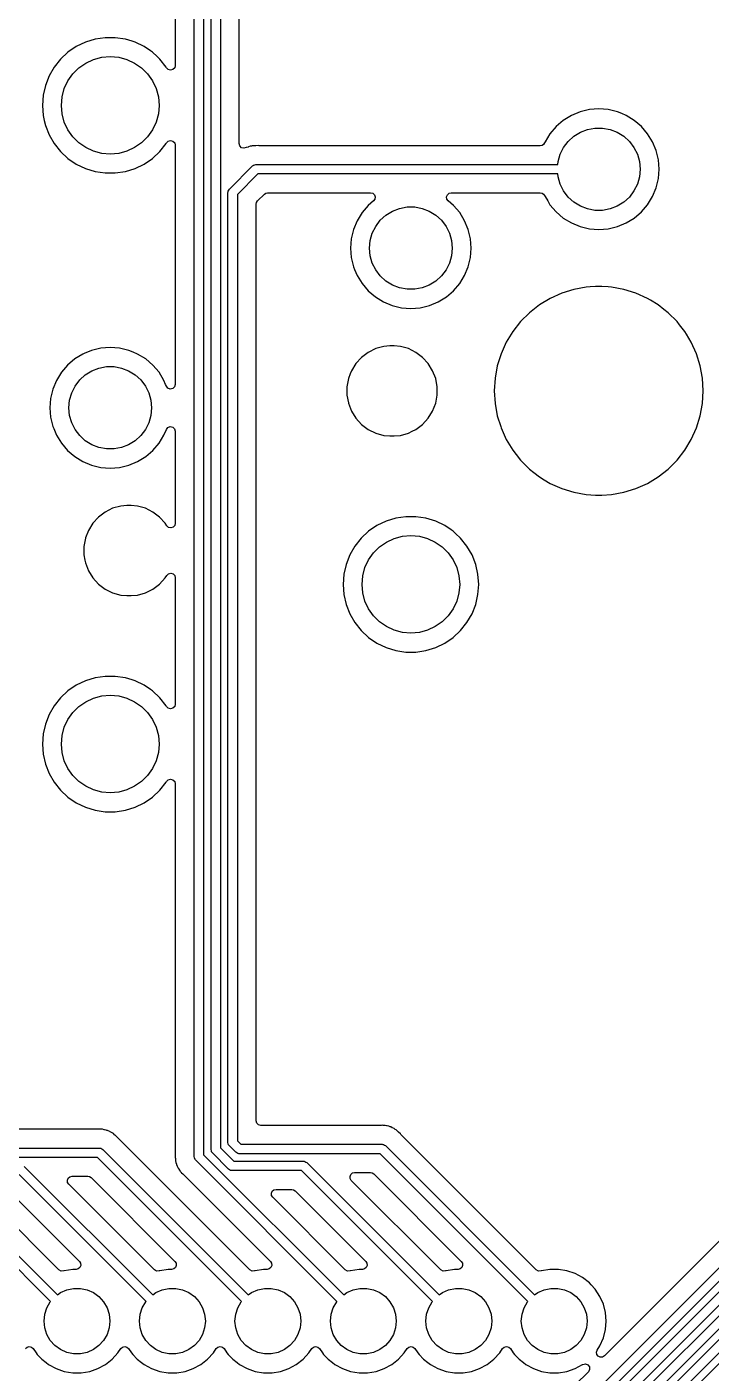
# Model space of a CAD drawing. Extents: x 79.4 to 173.9, y -124.3 to -35.
# Drawn here: x 109.18 to 127.38, y -103.65 to -67.82 of the extents above; entities that cross this region are included whole.
import ezdxf

# ---------------------------------------------------------------- set-up
doc = ezdxf.new("R2010")
doc.units = 0
doc.layers.add('BLACK', color=7, linetype='CONTINUOUS')

msp = doc.modelspace()

# ---------------------------------------------------------------- linework, layer by layer
at = {"layer": 'BLACK', "linetype": 'CONTINUOUS'}
for p, q in [((113.625, -97.8932), (113.625, -41.0668)), ((113.875, -41.1186), (113.875, -97.8415)), ((114.075, -97.7069), (114.075, -58.64)), ((114.325, -58.6918), (114.325, -97.6551)), ((113.124, -65.4857), (113.124, -68.847)), ((114.825, -70.9288), (114.825, -65.66)), ((110.489, -68.3463), (110.266, -68.4984)), ((110.732, -68.2293), (110.489, -68.3463)), ((110.99, -68.1497), (110.732, -68.2293)), ((111.257, -68.1095), (110.99, -68.1497)), ((111.527, -68.1095), (111.257, -68.1095)), ((111.794, -68.1497), (111.527, -68.1095)), ((111.972, -68.2047), (111.794, -68.1497)), ((112.052, -68.2293), (111.972, -68.2047)), ((112.295, -68.3463), (112.052, -68.2293)), ((112.46, -68.4591), (112.295, -68.3463)), ((110.068, -68.6819), (109.9, -68.8929)), ((110.266, -68.4984), (110.068, -68.6819)), ((110.556, -68.9141), (110.742, -68.7842)), ((110.742, -68.7842), (110.947, -68.6884)), ((110.947, -68.6884), (111.166, -68.6298)), ((111.166, -68.6298), (111.392, -68.61)), ((111.392, -68.61), (111.618, -68.6298)), ((111.618, -68.6298), (111.837, -68.6884)), ((111.837, -68.6884), (112.042, -68.7842)), ((112.042, -68.7842), (112.228, -68.9141)), ((112.518, -68.4984), (112.46, -68.4591)), ((112.639, -68.6112), (112.518, -68.4984)), ((112.716, -68.6819), (112.639, -68.6112)), ((112.884, -68.8929), (112.716, -68.6819)), ((109.765, -69.1266), (109.667, -69.3778)), ((109.9, -68.8929), (109.765, -69.1266)), ((110.266, -69.26), (110.396, -69.0744)), ((110.396, -69.0744), (110.556, -68.9141)), ((112.228, -68.9141), (112.388, -69.0744)), ((112.388, -69.0744), (112.518, -69.26)), ((112.893, -68.909), (112.884, -68.8929)), ((112.884, -68.8929), (112.884, -68.8929)), ((112.938, -68.9544), (112.893, -68.909)), ((113, -68.971), (112.938, -68.9544)), ((113.062, -68.9544), (113, -68.971)), ((113.108, -68.909), (113.062, -68.9544)), ((113.124, -68.847), (113.108, -68.909)), ((109.667, -69.3778), (109.607, -69.6409)), ((110.112, -69.6843), (110.17, -69.4654)), ((110.17, -69.4654), (110.266, -69.26)), ((112.518, -69.26), (112.614, -69.4654)), ((112.614, -69.4654), (112.672, -69.6843)), ((109.607, -69.6409), (109.586, -69.91)), ((110.092, -69.91), (110.112, -69.6843)), ((112.672, -69.6843), (112.692, -69.91)), ((109.586, -69.91), (109.607, -70.1791)), ((109.607, -70.1791), (109.637, -70.3112)), ((110.112, -70.1357), (110.092, -69.91)), ((110.17, -70.3546), (110.112, -70.1357)), ((112.672, -70.1357), (112.614, -70.3546)), ((112.692, -69.91), (112.672, -70.1357)), ((123.663, -70.1795), (123.448, -70.3112)), ((123.896, -70.0831), (123.663, -70.1795)), ((124.141, -70.0243), (123.896, -70.0831)), ((124.392, -70.0046), (124.141, -70.0243)), ((124.643, -70.0243), (124.392, -70.0046)), ((124.888, -70.0831), (124.643, -70.0243)), ((125.004, -70.1313), (124.888, -70.0831)), ((125.121, -70.1795), (125.004, -70.1313)), ((125.336, -70.3112), (125.121, -70.1795)), ((109.637, -70.3112), (109.667, -70.4422)), ((109.667, -70.4422), (109.765, -70.6934)), ((110.266, -70.56), (110.17, -70.3546)), ((110.396, -70.7456), (110.266, -70.56)), ((112.518, -70.56), (112.388, -70.7456)), ((112.614, -70.3546), (112.518, -70.56)), ((123.257, -70.4748), (123.093, -70.6663)), ((123.448, -70.3112), (123.257, -70.4748)), ((123.902, -70.6253), (124.091, -70.552)), ((124.091, -70.552), (124.291, -70.5147)), ((124.291, -70.5147), (124.493, -70.5147)), ((124.493, -70.5147), (124.693, -70.552)), ((124.693, -70.552), (124.882, -70.6253)), ((125.527, -70.4748), (125.336, -70.3112)), ((125.691, -70.6663), (125.527, -70.4748)), ((109.765, -70.6934), (109.9, -70.9271)), ((109.9, -70.9271), (110.068, -71.1381)), ((110.556, -70.9059), (110.396, -70.7456)), ((110.742, -71.0358), (110.556, -70.9059)), ((112.228, -70.9059), (112.042, -71.0358)), ((112.388, -70.7456), (112.228, -70.9059)), ((112.716, -71.1381), (112.884, -70.9271)), ((112.884, -70.9271), (112.893, -70.911)), ((112.893, -70.911), (112.938, -70.8656)), ((112.938, -70.8656), (113, -70.849)), ((113, -70.849), (113.062, -70.8656)), ((113.062, -70.8656), (113.108, -70.911)), ((113.108, -70.911), (113.124, -70.973)), ((114.842, -70.9911), (114.825, -70.9288)), ((122.95, -70.908), (122.924, -70.9482)), ((122.962, -70.8811), (122.95, -70.908)), ((123.093, -70.6663), (122.962, -70.8811)), ((123.457, -71.0309), (123.579, -70.8689)), ((123.579, -70.8689), (123.729, -70.7322)), ((123.729, -70.7322), (123.902, -70.6253)), ((124.882, -70.6253), (125.055, -70.7322)), ((125.055, -70.7322), (125.205, -70.8689)), ((125.205, -70.8689), (125.327, -71.0309)), ((125.822, -70.8811), (125.691, -70.6663)), ((125.919, -71.1139), (125.822, -70.8811)), ((110.068, -71.1381), (110.266, -71.3216)), ((110.947, -71.1316), (110.742, -71.0358)), ((111.166, -71.1902), (110.947, -71.1316)), ((111.392, -71.21), (111.166, -71.1902)), ((111.618, -71.1902), (111.392, -71.21)), ((111.837, -71.1316), (111.618, -71.1902)), ((112.042, -71.0358), (111.837, -71.1316)), ((112.518, -71.3216), (112.716, -71.1381)), ((113.124, -70.973), (113.124, -77.3369)), ((114.888, -71.0365), (114.842, -70.9911)), ((114.95, -71.0528), (114.888, -71.0365)), ((115.013, -71.0355), (114.95, -71.0528)), ((115.02, -71.0314), (115.013, -71.0355)), ((115.062, -71.0192), (115.02, -71.0314)), ((115.073, -71.0154), (115.062, -71.0192)), ((115.113, -70.9993), (115.073, -71.0154)), ((115.133, -70.9968), (115.113, -70.9993)), ((115.152, -70.9929), (115.133, -70.9968)), ((115.171, -70.9873), (115.152, -70.9929)), ((115.215, -70.9859), (115.171, -70.9873)), ((115.227, -70.985), (115.215, -70.9859)), ((115.231, -70.9845), (115.227, -70.985)), ((115.258, -70.9845), (115.231, -70.9845)), ((115.262, -70.9844), (115.258, -70.9845)), ((115.332, -70.9822), (115.262, -70.9844)), ((115.353, -70.9845), (115.332, -70.9822)), ((122.836, -70.9845), (115.353, -70.9845)), ((122.883, -70.9751), (122.836, -70.9845)), ((122.924, -70.9482), (122.883, -70.9751)), ((123.311, -71.4079), (123.366, -71.2126)), ((123.366, -71.2126), (123.457, -71.0309)), ((125.327, -71.0309), (125.418, -71.2126)), ((125.418, -71.2126), (125.473, -71.4079)), ((125.978, -71.3589), (125.919, -71.1139)), ((110.266, -71.3216), (110.489, -71.4737)), ((110.489, -71.4737), (110.732, -71.5907)), ((110.732, -71.5907), (110.99, -71.6703)), ((111.794, -71.6703), (112.052, -71.5907)), ((112.052, -71.5907), (112.295, -71.4737)), ((112.295, -71.4737), (112.518, -71.3216)), ((114.562, -72.1416), (115.182, -71.5216)), ((115.182, -71.5216), (115.199, -71.5082)), ((115.199, -71.5082), (115.202, -71.5048)), ((115.202, -71.5048), (115.205, -71.5041)), ((115.205, -71.5041), (115.21, -71.5003)), ((115.21, -71.5003), (115.24, -71.4937)), ((115.24, -71.4937), (115.27, -71.485)), ((115.27, -71.485), (123.304, -71.485)), ((123.304, -71.485), (123.311, -71.4079)), ((125.473, -71.4079), (125.492, -71.61)), ((125.492, -71.61), (125.473, -71.8121)), ((125.997, -71.61), (125.978, -71.3589)), ((125.978, -71.8611), (125.997, -71.61)), ((110.99, -71.6703), (111.257, -71.7105)), ((111.257, -71.7105), (111.527, -71.7105)), ((111.527, -71.7105), (111.794, -71.6703)), ((115.322, -71.735), (114.775, -72.2818)), ((123.304, -71.735), (115.322, -71.735)), ((123.311, -71.8121), (123.304, -71.735)), ((123.366, -72.0074), (123.311, -71.8121)), ((123.457, -72.1891), (123.366, -72.0074)), ((125.418, -72.0074), (125.327, -72.1891)), ((125.473, -71.8121), (125.418, -72.0074)), ((125.919, -72.1061), (125.978, -71.8611)), ((114.525, -72.23), (114.528, -72.2079)), ((114.525, -97.5205), (114.525, -72.23)), ((114.528, -72.2034), (114.529, -72.201)), ((114.528, -72.2079), (114.528, -72.2034)), ((114.529, -72.201), (114.53, -72.1948)), ((114.53, -72.1948), (114.547, -72.1688)), ((114.547, -72.1688), (114.562, -72.1416)), ((114.775, -72.2818), (114.775, -97.4687)), ((115.312, -72.4528), (115.493, -72.2718)), ((115.493, -72.2718), (115.533, -72.2449)), ((115.533, -72.2449), (115.58, -72.2355)), ((115.58, -72.2355), (118.318, -72.2355)), ((118.318, -72.2355), (118.376, -72.2499)), ((118.376, -72.2499), (118.42, -72.2898)), ((118.42, -72.2898), (118.441, -72.3459)), ((118.441, -72.3459), (118.433, -72.4051)), ((120.343, -72.3459), (120.364, -72.2898)), ((120.351, -72.4051), (120.343, -72.3459)), ((120.364, -72.2898), (120.408, -72.2499)), ((120.408, -72.2499), (120.466, -72.2355)), ((120.466, -72.2355), (122.836, -72.2355)), ((122.836, -72.2355), (122.883, -72.2449)), ((122.883, -72.2449), (122.924, -72.2718)), ((122.924, -72.2718), (122.95, -72.312)), ((122.95, -72.312), (122.962, -72.3389)), ((122.962, -72.3389), (123.032, -72.4538)), ((123.579, -72.3511), (123.457, -72.1891)), ((123.729, -72.4878), (123.579, -72.3511)), ((125.205, -72.3511), (125.055, -72.4878)), ((125.327, -72.1891), (125.205, -72.3511)), ((125.691, -72.5537), (125.822, -72.3389)), ((125.822, -72.3389), (125.919, -72.1061)), ((115.275, -72.5405), (115.285, -72.493)), ((115.275, -77.6212), (115.275, -72.5405)), ((115.285, -72.493), (115.312, -72.4528)), ((118.257, -72.5748), (118.093, -72.7663)), ((118.325, -72.5168), (118.257, -72.5748)), ((118.398, -72.4538), (118.325, -72.5168)), ((118.433, -72.4051), (118.398, -72.4538)), ((118.729, -72.8322), (118.902, -72.7253)), ((118.902, -72.7253), (119.091, -72.652)), ((119.091, -72.652), (119.291, -72.6147)), ((119.291, -72.6147), (119.493, -72.6147)), ((119.493, -72.6147), (119.693, -72.652)), ((119.693, -72.652), (119.882, -72.7253)), ((119.882, -72.7253), (120.055, -72.8322)), ((120.386, -72.4538), (120.351, -72.4051)), ((120.527, -72.5748), (120.386, -72.4538)), ((120.691, -72.7663), (120.527, -72.5748)), ((123.032, -72.4538), (123.093, -72.5537)), ((123.093, -72.5537), (123.257, -72.7452)), ((123.902, -72.5947), (123.729, -72.4878)), ((124.091, -72.668), (123.902, -72.5947)), ((124.291, -72.7053), (124.091, -72.668)), ((124.493, -72.7053), (124.291, -72.7053)), ((124.693, -72.668), (124.493, -72.7053)), ((124.882, -72.5947), (124.693, -72.668)), ((125.055, -72.4878), (124.882, -72.5947)), ((125.527, -72.7452), (125.691, -72.5537)), ((117.962, -72.9811), (117.865, -73.2139)), ((118.093, -72.7663), (117.962, -72.9811)), ((118.457, -73.1309), (118.579, -72.9689)), ((118.579, -72.9689), (118.729, -72.8322)), ((120.055, -72.8322), (120.205, -72.9689)), ((120.205, -72.9689), (120.327, -73.1309)), ((120.822, -72.9811), (120.691, -72.7663)), ((120.919, -73.2139), (120.822, -72.9811)), ((123.257, -72.7452), (123.448, -72.9088)), ((123.448, -72.9088), (123.663, -73.0405)), ((123.663, -73.0405), (123.896, -73.1369)), ((124.888, -73.1369), (125.121, -73.0405)), ((125.121, -73.0405), (125.336, -72.9088)), ((125.336, -72.9088), (125.527, -72.7452)), ((117.865, -73.2139), (117.806, -73.4588)), ((118.311, -73.5079), (118.366, -73.3126)), ((118.366, -73.3126), (118.457, -73.1309)), ((120.327, -73.1309), (120.418, -73.3126)), ((120.418, -73.3126), (120.473, -73.5079)), ((120.978, -73.4589), (120.919, -73.2139)), ((123.896, -73.1369), (124.141, -73.1957)), ((124.141, -73.1957), (124.392, -73.2154)), ((124.392, -73.2154), (124.643, -73.1957)), ((124.643, -73.1957), (124.888, -73.1369)), ((117.806, -73.4588), (117.787, -73.71)), ((117.787, -73.71), (117.806, -73.9611)), ((118.292, -73.71), (118.311, -73.5079)), ((118.311, -73.9121), (118.292, -73.71)), ((120.473, -73.5079), (120.492, -73.71)), ((120.492, -73.71), (120.473, -73.9121)), ((120.997, -73.71), (120.978, -73.4589)), ((120.978, -73.9611), (120.997, -73.71)), ((120.997, -73.71), (120.997, -73.71)), ((117.806, -73.9611), (117.865, -74.2061)), ((118.366, -74.1074), (118.311, -73.9121)), ((118.457, -74.2891), (118.366, -74.1074)), ((120.418, -74.1074), (120.327, -74.2891)), ((120.473, -73.9121), (120.418, -74.1074)), ((120.919, -74.2061), (120.978, -73.9611)), ((117.865, -74.2061), (117.895, -74.2793)), ((117.895, -74.2793), (117.962, -74.4389)), ((117.962, -74.4389), (118.093, -74.6537)), ((118.579, -74.4511), (118.457, -74.2891)), ((118.729, -74.5878), (118.579, -74.4511)), ((120.205, -74.4511), (120.055, -74.5878)), ((120.327, -74.2891), (120.205, -74.4511)), ((120.691, -74.6537), (120.822, -74.4389)), ((120.822, -74.4389), (120.919, -74.2061)), ((118.093, -74.6537), (118.257, -74.8452)), ((118.257, -74.8452), (118.448, -75.0088)), ((118.902, -74.6947), (118.729, -74.5878)), ((119.091, -74.768), (118.902, -74.6947)), ((119.291, -74.8053), (119.091, -74.768)), ((119.493, -74.8053), (119.291, -74.8053)), ((119.693, -74.768), (119.493, -74.8053)), ((119.882, -74.6947), (119.693, -74.768)), ((120.055, -74.5878), (119.882, -74.6947)), ((120.336, -75.0088), (120.527, -74.8452)), ((120.527, -74.8452), (120.691, -74.6537)), ((123.727, -74.8102), (123.406, -74.9101)), ((124.057, -74.7497), (123.727, -74.8102)), ((124.165, -74.7432), (124.057, -74.7497)), ((124.308, -74.7345), (124.165, -74.7432)), ((124.476, -74.7345), (124.308, -74.7345)), ((124.643, -74.7446), (124.476, -74.7345)), ((124.727, -74.7497), (124.643, -74.7446)), ((125.057, -74.8102), (124.727, -74.7497)), ((125.378, -74.9101), (125.057, -74.8102)), ((118.448, -75.0088), (118.663, -75.1405)), ((118.663, -75.1405), (118.896, -75.2369)), ((118.896, -75.2369), (119.141, -75.2957)), ((119.643, -75.2957), (119.888, -75.2369)), ((119.888, -75.2369), (120.121, -75.1405)), ((120.121, -75.1405), (120.336, -75.0088)), ((122.812, -75.2216), (122.548, -75.4287)), ((123.1, -75.0479), (122.812, -75.2216)), ((123.406, -74.9101), (123.1, -75.0479)), ((125.684, -75.0479), (125.378, -74.9101)), ((125.378, -74.9101), (125.378, -74.9101)), ((125.378, -74.9101), (125.378, -74.9101)), ((125.766, -75.0972), (125.684, -75.0479)), ((125.972, -75.2216), (125.766, -75.0972)), ((126.122, -75.3396), (125.972, -75.2216)), ((119.141, -75.2957), (119.392, -75.3154)), ((119.392, -75.3154), (119.643, -75.2957)), ((122.548, -75.4287), (122.311, -75.6661)), ((126.236, -75.4287), (126.122, -75.3396)), ((126.473, -75.6661), (126.236, -75.4287)), ((122.104, -75.9305), (121.93, -76.2178)), ((122.311, -75.6661), (122.104, -75.9305)), ((126.54, -75.7507), (126.473, -75.6661)), ((126.68, -75.9305), (126.54, -75.7507)), ((126.722, -75.9997), (126.68, -75.9305)), ((118.836, -76.3095), (118.67, -76.3249)), ((118.948, -76.3095), (118.836, -76.3095)), ((118.836, -76.3095), (118.836, -76.3095)), ((119.114, -76.3249), (118.948, -76.3095)), ((118.948, -76.3095), (118.948, -76.3095)), ((121.93, -76.2178), (121.792, -76.524)), ((126.854, -76.2178), (126.722, -75.9997)), ((126.992, -76.524), (126.854, -76.2178)), ((110.448, -76.6612), (110.257, -76.8248)), ((110.663, -76.5295), (110.448, -76.6612)), ((110.677, -76.524), (110.663, -76.5295)), ((110.697, -76.5154), (110.677, -76.524)), ((110.896, -76.4331), (110.697, -76.5154)), ((111.141, -76.3743), (110.896, -76.4331)), ((111.392, -76.3546), (111.141, -76.3743)), ((111.643, -76.3743), (111.392, -76.3546)), ((111.888, -76.4331), (111.643, -76.3743)), ((112.004, -76.4813), (111.888, -76.4331)), ((112.121, -76.5295), (112.004, -76.4813)), ((112.336, -76.6612), (112.121, -76.5295)), ((112.527, -76.8248), (112.336, -76.6612)), ((118.08, -76.619), (117.93, -76.7834)), ((118.257, -76.4849), (118.08, -76.619)), ((118.456, -76.3858), (118.257, -76.4849)), ((118.67, -76.3249), (118.456, -76.3858)), ((119.328, -76.3858), (119.114, -76.3249)), ((119.527, -76.4849), (119.328, -76.3858)), ((119.704, -76.619), (119.527, -76.4849)), ((119.854, -76.7834), (119.704, -76.619)), ((121.792, -76.524), (121.692, -76.8446)), ((127.092, -76.8446), (126.992, -76.524)), ((110.093, -77.0163), (109.962, -77.2311)), ((110.257, -76.8248), (110.093, -77.0163)), ((110.729, -77.0822), (110.902, -76.9753)), ((110.902, -76.9753), (111.091, -76.902)), ((111.091, -76.902), (111.291, -76.8647)), ((111.291, -76.8647), (111.493, -76.8647)), ((111.493, -76.8647), (111.693, -76.902)), ((111.693, -76.902), (111.882, -76.9753)), ((111.882, -76.9753), (112.055, -77.0822)), ((112.691, -77.0163), (112.527, -76.8248)), ((112.822, -77.2311), (112.691, -77.0163)), ((117.813, -76.9726), (117.779, -77.0594)), ((117.93, -76.7834), (117.813, -76.9726)), ((119.971, -76.9726), (119.854, -76.7834)), ((120.052, -77.1801), (119.971, -76.9726)), ((119.971, -76.9726), (119.971, -76.9726)), ((121.692, -76.8446), (121.632, -77.1748)), ((127.152, -77.1748), (127.092, -76.8446)), ((109.962, -77.2311), (109.865, -77.4639)), ((110.366, -77.5626), (110.457, -77.3809)), ((110.457, -77.3809), (110.579, -77.2189)), ((110.579, -77.2189), (110.729, -77.0822)), ((112.055, -77.0822), (112.205, -77.2189)), ((112.205, -77.2189), (112.327, -77.3809)), ((112.327, -77.3809), (112.418, -77.5626)), ((112.866, -77.3369), (112.822, -77.2311)), ((112.886, -77.3844), (112.866, -77.3369)), ((112.928, -77.4372), (112.886, -77.3844)), ((113.124, -77.3369), (113.106, -77.4017)), ((117.732, -77.1801), (117.691, -77.3988)), ((117.779, -77.0594), (117.732, -77.1801)), ((120.093, -77.3988), (120.052, -77.1801)), ((121.632, -77.1748), (121.611, -77.51)), ((127.173, -77.51), (127.152, -77.1748)), ((109.806, -77.7088), (109.787, -77.96)), ((109.865, -77.4639), (109.806, -77.7088)), ((110.311, -77.7579), (110.366, -77.5626)), ((112.418, -77.5626), (112.473, -77.7579)), ((112.991, -77.4605), (112.928, -77.4372)), ((113.057, -77.4474), (112.991, -77.4605)), ((113.106, -77.4017), (113.057, -77.4474)), ((115.275, -82.66), (115.275, -77.6212)), ((117.691, -77.3988), (117.691, -77.6212)), ((117.691, -77.6212), (117.73, -77.8253)), ((120.052, -77.8399), (120.093, -77.6212)), ((120.093, -77.51), (120.093, -77.3988)), ((120.093, -77.6212), (120.093, -77.51)), ((121.611, -77.51), (121.632, -77.8452)), ((127.152, -77.8452), (127.173, -77.51)), ((109.787, -77.96), (109.806, -78.2111)), ((110.292, -77.96), (110.311, -77.7579)), ((110.311, -78.1621), (110.292, -77.96)), ((112.473, -77.7579), (112.492, -77.96)), ((112.492, -77.96), (112.473, -78.1621)), ((117.73, -77.8253), (117.732, -77.8399)), ((117.732, -77.8399), (117.813, -78.0474)), ((117.813, -78.0474), (117.93, -78.2366)), ((119.854, -78.2366), (119.971, -78.0474)), ((119.971, -78.0474), (120.052, -77.8399)), ((121.632, -77.8452), (121.692, -78.1754)), ((127.092, -78.1754), (127.152, -77.8452)), ((109.806, -78.2111), (109.865, -78.4561)), ((109.865, -78.4561), (109.887, -78.5098)), ((110.366, -78.3574), (110.311, -78.1621)), ((110.457, -78.5391), (110.366, -78.3574)), ((112.418, -78.3574), (112.327, -78.5391)), ((112.473, -78.1621), (112.418, -78.3574)), ((112.928, -78.4828), (112.991, -78.4595)), ((112.991, -78.4595), (113.057, -78.4726)), ((117.93, -78.2366), (118.08, -78.401)), ((118.08, -78.401), (118.257, -78.5351)), ((119.527, -78.5351), (119.704, -78.401)), ((119.704, -78.401), (119.854, -78.2366)), ((121.692, -78.1754), (121.781, -78.4595)), ((121.781, -78.4595), (121.792, -78.496)), ((126.992, -78.496), (127.092, -78.1754)), ((109.887, -78.5098), (109.962, -78.6889)), ((109.962, -78.6889), (110.093, -78.9037)), ((110.579, -78.7011), (110.457, -78.5391)), ((110.729, -78.8378), (110.579, -78.7011)), ((112.205, -78.7011), (112.055, -78.8378)), ((112.327, -78.5391), (112.205, -78.7011)), ((112.691, -78.9037), (112.822, -78.6889)), ((112.822, -78.6889), (112.886, -78.5356)), ((112.886, -78.5356), (112.928, -78.4828)), ((113.057, -78.4726), (113.106, -78.5183)), ((113.106, -78.5183), (113.124, -78.5831)), ((113.124, -78.5831), (113.124, -81.0343)), ((118.257, -78.5351), (118.456, -78.6342)), ((118.456, -78.6342), (118.67, -78.6951)), ((118.67, -78.6951), (118.836, -78.7105)), ((118.836, -78.7105), (118.836, -78.7105)), ((118.836, -78.7105), (118.948, -78.7105)), ((118.948, -78.7105), (119.114, -78.6951)), ((118.948, -78.7105), (118.948, -78.7105)), ((119.114, -78.6951), (119.328, -78.6342)), ((119.328, -78.6342), (119.43, -78.5831)), ((119.43, -78.5831), (119.527, -78.5351)), ((121.792, -78.496), (121.93, -78.8022)), ((121.93, -78.8022), (121.93, -78.8022)), ((121.93, -78.8022), (122.104, -79.0895)), ((126.68, -79.0895), (126.854, -78.8022)), ((126.854, -78.8022), (126.992, -78.496)), ((110.093, -78.9037), (110.257, -79.0952)), ((110.257, -79.0952), (110.448, -79.2588)), ((110.902, -78.9447), (110.729, -78.8378)), ((111.091, -79.018), (110.902, -78.9447)), ((111.291, -79.0553), (111.091, -79.018)), ((111.493, -79.0553), (111.291, -79.0553)), ((111.693, -79.018), (111.493, -79.0553)), ((111.882, -78.9447), (111.693, -79.018)), ((112.055, -78.8378), (111.882, -78.9447)), ((112.336, -79.2588), (112.527, -79.0952)), ((112.527, -79.0952), (112.691, -78.9037)), ((122.104, -79.0895), (122.19, -79.1997)), ((126.473, -79.3539), (126.68, -79.0895)), ((110.448, -79.2588), (110.663, -79.3905)), ((110.663, -79.3905), (110.896, -79.4869)), ((110.896, -79.4869), (111.141, -79.5457)), ((111.643, -79.5457), (111.888, -79.4869)), ((111.888, -79.4869), (112.121, -79.3905)), ((112.121, -79.3905), (112.336, -79.2588)), ((122.19, -79.1997), (122.311, -79.3539)), ((122.311, -79.3539), (122.548, -79.5913)), ((126.236, -79.5913), (126.473, -79.3539)), ((111.141, -79.5457), (111.392, -79.5654)), ((111.392, -79.5654), (111.643, -79.5457)), ((122.548, -79.5913), (122.66, -79.6787)), ((122.66, -79.6787), (122.812, -79.7984)), ((122.812, -79.7984), (122.937, -79.8736)), ((122.937, -79.8736), (123.1, -79.9721)), ((125.684, -79.9721), (125.972, -79.7984)), ((125.972, -79.7984), (126.236, -79.5913)), ((123.1, -79.9721), (123.406, -80.1099)), ((123.406, -80.1099), (123.727, -80.2098)), ((123.727, -80.2098), (124.057, -80.2703)), ((124.727, -80.2703), (125.057, -80.2098)), ((125.057, -80.2098), (125.378, -80.1099)), ((125.378, -80.1099), (125.684, -79.9721)), ((111.67, -80.5749), (111.456, -80.6358)), ((111.836, -80.5595), (111.67, -80.5749)), ((111.948, -80.5595), (111.836, -80.5595)), ((111.836, -80.5595), (111.836, -80.5595)), ((112.114, -80.5749), (111.948, -80.5595)), ((111.948, -80.5595), (111.948, -80.5595)), ((112.328, -80.6358), (112.114, -80.5749)), ((124.057, -80.2703), (124.308, -80.2855)), ((124.308, -80.2855), (124.476, -80.2855)), ((124.476, -80.2855), (124.727, -80.2703)), ((124.476, -80.2855), (124.476, -80.2855)), ((111.08, -80.869), (110.93, -81.0334)), ((111.257, -80.7349), (111.08, -80.869)), ((111.456, -80.6358), (111.257, -80.7349)), ((112.527, -80.7349), (112.328, -80.6358)), ((112.704, -80.869), (112.527, -80.7349)), ((112.854, -81.0334), (112.704, -80.869)), ((118.99, -80.8997), (118.732, -80.9793)), ((119.257, -80.8595), (118.99, -80.8997)), ((119.527, -80.8595), (119.257, -80.8595)), ((119.794, -80.8997), (119.527, -80.8595)), ((119.966, -80.953), (119.794, -80.8997)), ((120.052, -80.9793), (119.966, -80.953)), ((110.813, -81.2226), (110.734, -81.4248)), ((110.93, -81.0334), (110.813, -81.2226)), ((112.895, -81.0996), (112.854, -81.0334)), ((112.941, -81.1432), (112.895, -81.0996)), ((113.003, -81.1583), (112.941, -81.1432)), ((113.064, -81.1409), (113.003, -81.1583)), ((113.108, -81.0956), (113.064, -81.1409)), ((113.124, -81.0343), (113.108, -81.0956)), ((118.266, -81.2484), (118.068, -81.4319)), ((118.489, -81.0963), (118.266, -81.2484)), ((118.732, -80.9793), (118.489, -81.0963)), ((120.295, -81.0963), (120.052, -80.9793)), ((120.46, -81.2088), (120.295, -81.0963)), ((120.518, -81.2484), (120.46, -81.2088)), ((120.577, -81.3033), (120.518, -81.2484)), ((120.716, -81.4319), (120.577, -81.3033)), ((110.732, -81.4301), (110.691, -81.6488)), ((110.691, -81.6488), (110.691, -81.8712)), ((110.734, -81.4248), (110.732, -81.4301)), ((117.9, -81.6429), (117.765, -81.8766)), ((118.068, -81.4319), (117.9, -81.6429)), ((118.396, -81.8244), (118.556, -81.6641)), ((118.556, -81.6641), (118.742, -81.5342)), ((118.742, -81.5342), (118.947, -81.4384)), ((118.947, -81.4384), (119.166, -81.3798)), ((119.166, -81.3798), (119.392, -81.36)), ((119.392, -81.36), (119.618, -81.3798)), ((119.618, -81.3798), (119.837, -81.4384)), ((119.837, -81.4384), (120.042, -81.5342)), ((120.042, -81.5342), (120.228, -81.6641)), ((120.228, -81.6641), (120.388, -81.8244)), ((120.884, -81.6429), (120.716, -81.4319)), ((121.019, -81.8766), (120.884, -81.6429)), ((110.691, -81.8712), (110.718, -82.0145)), ((110.718, -82.0145), (110.732, -82.0899)), ((117.765, -81.8766), (117.667, -82.1278)), ((118.17, -82.2154), (118.266, -82.01)), ((118.266, -82.01), (118.396, -81.8244)), ((120.388, -81.8244), (120.518, -82.01)), ((120.518, -82.01), (120.614, -82.2154)), ((121.117, -82.1278), (121.019, -81.8766)), ((110.732, -82.0899), (110.813, -82.2974)), ((110.813, -82.2974), (110.93, -82.4866)), ((112.895, -82.4204), (112.941, -82.3768)), ((112.941, -82.3768), (113.003, -82.3617)), ((113.003, -82.3617), (113.064, -82.3791)), ((113.064, -82.3791), (113.108, -82.4244)), ((117.607, -82.3909), (117.586, -82.66)), ((117.667, -82.1278), (117.607, -82.3909)), ((118.112, -82.4343), (118.17, -82.2154)), ((120.614, -82.2154), (120.672, -82.4343)), ((121.177, -82.3909), (121.117, -82.1278)), ((121.198, -82.66), (121.177, -82.3909)), ((110.93, -82.4866), (111.08, -82.651)), ((111.08, -82.651), (111.257, -82.7851)), ((112.527, -82.7851), (112.704, -82.651)), ((112.704, -82.651), (112.854, -82.4866)), ((112.854, -82.4866), (112.895, -82.4204)), ((113.108, -82.4244), (113.124, -82.4857)), ((113.124, -82.4857), (113.124, -85.847)), ((115.275, -96.9389), (115.275, -82.66)), ((117.586, -82.66), (117.607, -82.9291)), ((118.092, -82.66), (118.112, -82.4343)), ((118.112, -82.8857), (118.092, -82.66)), ((120.672, -82.4343), (120.692, -82.66)), ((120.692, -82.66), (120.672, -82.8857)), ((121.177, -82.9291), (121.198, -82.66)), ((111.257, -82.7851), (111.456, -82.8842)), ((111.456, -82.8842), (111.67, -82.9451)), ((111.67, -82.9451), (111.836, -82.9605)), ((111.836, -82.9605), (111.836, -82.9605)), ((111.836, -82.9605), (111.948, -82.9605)), ((111.948, -82.9605), (112.114, -82.9451)), ((111.948, -82.9605), (111.948, -82.9605)), ((112.114, -82.9451), (112.328, -82.8842)), ((112.328, -82.8842), (112.329, -82.8834)), ((112.329, -82.8834), (112.527, -82.7851)), ((117.607, -82.9291), (117.667, -83.1922)), ((118.17, -83.1046), (118.112, -82.8857)), ((118.266, -83.31), (118.17, -83.1046)), ((120.614, -83.1046), (120.518, -83.31)), ((120.672, -82.8857), (120.614, -83.1046)), ((121.117, -83.1922), (121.177, -82.9291)), ((117.667, -83.1922), (117.765, -83.4434)), ((117.765, -83.4434), (117.9, -83.6771)), ((118.396, -83.4956), (118.266, -83.31)), ((120.518, -83.31), (120.388, -83.4956)), ((120.884, -83.6771), (121.019, -83.4434)), ((121.019, -83.4434), (121.117, -83.1922)), ((117.9, -83.6771), (118.068, -83.8881)), ((118.556, -83.6559), (118.396, -83.4956)), ((118.742, -83.7858), (118.556, -83.6559)), ((118.947, -83.8816), (118.742, -83.7858)), ((120.042, -83.7858), (119.837, -83.8816)), ((120.228, -83.6559), (120.042, -83.7858)), ((120.388, -83.4956), (120.228, -83.6559)), ((120.716, -83.8881), (120.884, -83.6771)), ((118.068, -83.8881), (118.266, -84.0716)), ((118.266, -84.0716), (118.489, -84.2237)), ((119.166, -83.9402), (118.947, -83.8816)), ((119.392, -83.96), (119.166, -83.9402)), ((119.618, -83.9402), (119.392, -83.96)), ((119.837, -83.8816), (119.618, -83.9402)), ((120.295, -84.2237), (120.518, -84.0716)), ((120.518, -84.0716), (120.716, -83.8881)), ((118.489, -84.2237), (118.732, -84.3407)), ((118.732, -84.3407), (118.99, -84.4203)), ((118.99, -84.4203), (119.257, -84.4605)), ((119.257, -84.4605), (119.527, -84.4605)), ((119.527, -84.4605), (119.794, -84.4203)), ((119.794, -84.4203), (120.052, -84.3407)), ((120.052, -84.3407), (120.295, -84.2237)), ((110.732, -85.2293), (110.489, -85.3463)), ((110.99, -85.1497), (110.732, -85.2293)), ((111.257, -85.1095), (110.99, -85.1497)), ((111.527, -85.1095), (111.257, -85.1095)), ((111.794, -85.1497), (111.527, -85.1095)), ((111.972, -85.2047), (111.794, -85.1497)), ((112.052, -85.2293), (111.972, -85.2047)), ((112.295, -85.3463), (112.052, -85.2293)), ((110.266, -85.4984), (110.068, -85.6819)), ((110.489, -85.3463), (110.266, -85.4984)), ((110.947, -85.6884), (111.166, -85.6298)), ((111.166, -85.6298), (111.392, -85.61)), ((111.392, -85.61), (111.618, -85.6298)), ((111.618, -85.6298), (111.837, -85.6884)), ((112.46, -85.4591), (112.295, -85.3463)), ((112.518, -85.4984), (112.46, -85.4591)), ((112.716, -85.6819), (112.518, -85.4984)), ((109.9, -85.8929), (109.765, -86.1266)), ((110.068, -85.6819), (109.9, -85.8929)), ((110.396, -86.0744), (110.556, -85.9141)), ((110.556, -85.9141), (110.742, -85.7842)), ((110.742, -85.7842), (110.947, -85.6884)), ((111.837, -85.6884), (112.042, -85.7842)), ((112.042, -85.7842), (112.228, -85.9141)), ((112.228, -85.9141), (112.388, -86.0744)), ((112.884, -85.8929), (112.716, -85.6819)), ((112.716, -85.6819), (112.716, -85.6819)), ((112.893, -85.909), (112.884, -85.8929)), ((112.884, -85.8929), (112.884, -85.8929)), ((112.938, -85.9544), (112.893, -85.909)), ((113, -85.971), (112.938, -85.9544)), ((113.062, -85.9544), (113, -85.971)), ((113.108, -85.909), (113.062, -85.9544)), ((113.124, -85.847), (113.108, -85.909)), ((109.765, -86.1266), (109.667, -86.3778)), ((110.17, -86.4654), (110.266, -86.26)), ((110.266, -86.26), (110.396, -86.0744)), ((112.388, -86.0744), (112.518, -86.26)), ((112.518, -86.26), (112.614, -86.4654)), ((109.607, -86.6409), (109.586, -86.91)), ((109.667, -86.3778), (109.607, -86.6409)), ((110.092, -86.91), (110.112, -86.6843)), ((110.112, -86.6843), (110.17, -86.4654)), ((112.614, -86.4654), (112.672, -86.6843)), ((112.672, -86.6843), (112.692, -86.91)), ((109.586, -86.91), (109.607, -87.1791)), ((110.112, -87.1357), (110.092, -86.91)), ((112.692, -86.91), (112.672, -87.1357)), ((109.607, -87.1791), (109.607, -87.1791)), ((109.607, -87.1791), (109.667, -87.4422)), ((110.17, -87.3546), (110.112, -87.1357)), ((110.266, -87.56), (110.17, -87.3546)), ((112.614, -87.3546), (112.518, -87.56)), ((112.672, -87.1357), (112.614, -87.3546)), ((109.667, -87.4422), (109.765, -87.6934)), ((109.765, -87.6934), (109.9, -87.9271)), ((110.396, -87.7456), (110.266, -87.56)), ((110.556, -87.9059), (110.396, -87.7456)), ((112.388, -87.7456), (112.228, -87.9059)), ((112.518, -87.56), (112.388, -87.7456)), ((109.9, -87.9271), (110.068, -88.1381)), ((110.068, -88.1381), (110.266, -88.3216)), ((110.742, -88.0358), (110.556, -87.9059)), ((110.947, -88.1316), (110.742, -88.0358)), ((111.166, -88.1902), (110.947, -88.1316)), ((111.837, -88.1316), (111.618, -88.1902)), ((112.042, -88.0358), (111.837, -88.1316)), ((112.228, -87.9059), (112.042, -88.0358)), ((112.518, -88.3216), (112.716, -88.1381)), ((112.716, -88.1381), (112.884, -87.9271)), ((112.884, -87.9271), (112.893, -87.911)), ((112.893, -87.911), (112.938, -87.8656)), ((112.938, -87.8656), (113, -87.849)), ((113, -87.849), (113.062, -87.8656)), ((113.062, -87.8656), (113.108, -87.911)), ((113.108, -87.911), (113.124, -87.973)), ((113.124, -87.973), (113.124, -97.8105)), ((110.266, -88.3216), (110.489, -88.4737)), ((110.489, -88.4737), (110.732, -88.5907)), ((111.392, -88.21), (111.166, -88.1902)), ((111.618, -88.1902), (111.392, -88.21)), ((112.052, -88.5907), (112.295, -88.4737)), ((112.295, -88.4737), (112.518, -88.3216)), ((110.732, -88.5907), (110.99, -88.6703)), ((110.99, -88.6703), (111.257, -88.7105)), ((111.257, -88.7105), (111.527, -88.7105)), ((111.527, -88.7105), (111.794, -88.6703)), ((111.794, -88.6703), (112.052, -88.5907)), ((123.938, -104.505), (131.805, -96.6382)), ((131.268, -96.4672), (124.54, -103.196)), ((115.292, -97.0009), (115.275, -96.9389)), ((115.337, -97.0463), (115.292, -97.0009)), ((115.399, -97.0629), (115.337, -97.0463)), ((118.59, -97.0629), (115.399, -97.0629)), ((118.602, -97.0624), (118.59, -97.0629)), ((118.612, -97.0614), (118.602, -97.0624)), ((118.645, -97.0583), (118.612, -97.0614)), ((118.657, -97.0602), (118.645, -97.0583)), ((118.645, -97.0583), (118.645, -97.0583)), ((118.665, -97.0614), (118.657, -97.0602)), ((118.684, -97.0629), (118.665, -97.0614)), ((118.704, -97.0629), (118.684, -97.0629)), ((118.747, -97.0738), (118.704, -97.0629)), ((118.758, -97.0762), (118.747, -97.0738)), ((118.801, -97.083), (118.758, -97.0762)), ((118.819, -97.0909), (118.801, -97.083)), ((118.838, -97.0972), (118.819, -97.0909)), ((118.857, -97.1022), (118.838, -97.0972)), ((132.018, -96.7784), (124.078, -104.718)), ((124.125, -104.955), (132.255, -96.8246)), ((132.468, -96.9648), (124.265, -105.168)), ((124.311, -105.405), (132.705, -97.011)), ((111.071, -97.1645), (99.2568, -97.1645)), ((111.083, -97.1639), (111.071, -97.1645)), ((111.094, -97.163), (111.083, -97.1639)), ((111.127, -97.1598), (111.094, -97.163)), ((111.139, -97.1618), (111.127, -97.1598)), ((111.127, -97.1598), (111.127, -97.1598)), ((111.146, -97.163), (111.139, -97.1618)), ((111.166, -97.1645), (111.146, -97.163)), ((111.186, -97.1645), (111.166, -97.1645)), ((111.228, -97.1754), (111.186, -97.1645)), ((111.24, -97.1777), (111.228, -97.1754)), ((111.283, -97.1846), (111.24, -97.1777)), ((111.301, -97.1925), (111.283, -97.1846)), ((111.319, -97.1988), (111.301, -97.1925)), ((111.339, -97.2038), (111.319, -97.1988)), ((111.377, -97.2248), (111.339, -97.2038)), ((111.388, -97.23), (111.377, -97.2248)), ((111.428, -97.2473), (111.388, -97.23)), ((111.444, -97.2596), (111.428, -97.2473)), ((111.46, -97.2703), (111.444, -97.2596)), ((111.477, -97.2799), (111.46, -97.2703)), ((111.509, -97.3098), (111.477, -97.2799)), ((111.518, -97.3174), (111.509, -97.3098)), ((111.521, -97.3199), (111.518, -97.3174)), ((111.541, -97.3394), (111.521, -97.3199)), ((111.544, -97.3421), (111.541, -97.3394)), ((111.595, -97.3901), (111.544, -97.3421)), ((111.608, -97.4062), (111.595, -97.3901)), ((115.107, -100.906), (111.608, -97.4062)), ((118.896, -97.1233), (118.857, -97.1022)), ((118.906, -97.1284), (118.896, -97.1233)), ((118.946, -97.1458), (118.906, -97.1284)), ((118.962, -97.158), (118.946, -97.1458)), ((118.978, -97.1687), (118.962, -97.158)), ((118.996, -97.1784), (118.978, -97.1687)), ((119.028, -97.2083), (118.996, -97.1784)), ((119.036, -97.2158), (119.028, -97.2083)), ((119.04, -97.2183), (119.036, -97.2158)), ((119.059, -97.2378), (119.04, -97.2183)), ((119.062, -97.2405), (119.059, -97.2378)), ((119.113, -97.2885), (119.062, -97.2405)), ((119.126, -97.3046), (119.113, -97.2885)), ((122.727, -100.906), (119.126, -97.3046)), ((132.918, -97.1512), (124.451, -105.618)), ((124.497, -105.855), (133.155, -97.1974)), ((133.368, -97.3376), (124.638, -106.068)), ((124.684, -106.305), (133.605, -97.3838)), ((98.9982, -97.665), (111.107, -97.665)), ((111.107, -97.665), (111.129, -97.6682)), ((111.129, -97.6682), (111.133, -97.6679)), ((111.133, -97.6679), (111.136, -97.6692)), ((111.136, -97.6692), (111.142, -97.6701)), ((111.142, -97.6701), (111.168, -97.6868)), ((111.168, -97.6868), (111.195, -97.7016)), ((111.195, -97.7016), (115.065, -101.572)), ((113.124, -97.8105), (113.122, -97.831)), ((114.084, -97.7365), (114.075, -97.7069)), ((114.09, -97.7668), (114.084, -97.7365)), ((114.094, -97.7718), (114.09, -97.7668)), ((114.095, -97.7744), (114.094, -97.7718)), ((114.098, -97.7774), (114.095, -97.7744)), ((114.112, -97.7952), (114.098, -97.7774)), ((114.543, -98.2268), (114.112, -97.7952)), ((114.325, -97.6551), (114.683, -98.0134)), ((114.534, -97.5501), (114.525, -97.5205)), ((114.54, -97.5804), (114.534, -97.5501)), ((114.544, -97.5854), (114.54, -97.5804)), ((114.545, -97.588), (114.544, -97.5854)), ((114.548, -97.591), (114.545, -97.588)), ((114.562, -97.6088), (114.548, -97.591)), ((114.73, -97.7768), (114.562, -97.6088)), ((114.757, -97.7916), (114.73, -97.7768)), ((114.783, -97.8084), (114.757, -97.7916)), ((114.775, -97.4687), (114.87, -97.5634)), ((114.789, -97.8093), (114.783, -97.8084)), ((114.791, -97.8106), (114.789, -97.8093)), ((114.796, -97.8102), (114.791, -97.8106)), ((114.818, -97.8134), (114.796, -97.8102)), ((118.573, -97.8134), (114.818, -97.8134)), ((114.87, -97.5634), (118.625, -97.5634)), ((122.506, -101.746), (118.573, -97.8134)), ((118.625, -97.5634), (118.647, -97.5666)), ((118.647, -97.5666), (118.652, -97.5663)), ((118.652, -97.5663), (118.654, -97.5676)), ((118.654, -97.5676), (118.66, -97.5685)), ((118.66, -97.5685), (118.686, -97.5852)), ((118.686, -97.5852), (118.714, -97.6)), ((118.714, -97.6), (122.685, -101.572)), ((111.055, -97.915), (98.9464, -97.915)), ((109.105, -98.1516), (112.525, -101.572)), ((114.886, -101.746), (111.055, -97.915)), ((113.122, -97.831), (113.124, -97.9011)), ((113.124, -97.9011), (113.124, -97.905)), ((113.124, -97.905), (113.124, -97.9326)), ((113.124, -97.9326), (113.125, -97.9366)), ((113.125, -97.9366), (113.126, -97.9482)), ((113.126, -97.9482), (113.127, -97.9919)), ((113.127, -97.9919), (113.133, -98.0111)), ((113.133, -98.0111), (113.137, -98.0302)), ((113.137, -98.0302), (113.139, -98.05)), ((113.139, -98.05), (113.155, -98.0907)), ((113.155, -98.0907), (113.159, -98.1017)), ((113.159, -98.1017), (113.171, -98.1436)), ((113.171, -98.1436), (113.182, -98.1609)), ((113.182, -98.1609), (113.19, -98.1783)), ((113.634, -97.9229), (113.625, -97.8932)), ((113.64, -97.9532), (113.634, -97.9229)), ((113.644, -97.9582), (113.64, -97.9532)), ((113.645, -97.9608), (113.644, -97.9582)), ((113.648, -97.9638), (113.645, -97.9608)), ((113.662, -97.9816), (113.648, -97.9638)), ((117.426, -101.746), (113.662, -97.9816)), ((113.875, -97.8415), (117.605, -101.572)), ((114.683, -98.0134), (116.535, -98.0134)), ((116.535, -98.0134), (116.557, -98.0166)), ((116.557, -98.0166), (116.562, -98.0163)), ((116.562, -98.0163), (116.564, -98.0176)), ((116.564, -98.0176), (116.57, -98.0185)), ((116.57, -98.0185), (116.596, -98.0352)), ((116.596, -98.0352), (116.624, -98.05)), ((116.624, -98.05), (120.145, -101.572)), ((112.346, -101.746), (108.965, -98.365)), ((110.254, -98.5201), (110.276, -98.4666)), ((110.258, -98.5778), (110.254, -98.5201)), ((110.276, -98.4666), (110.32, -98.429)), ((110.32, -98.429), (110.376, -98.4155)), ((110.376, -98.4155), (110.796, -98.4155)), ((110.796, -98.4155), (110.844, -98.4249)), ((110.844, -98.4249), (110.884, -98.4518)), ((110.884, -98.4518), (113.114, -100.682)), ((113.19, -98.1783), (113.198, -98.197)), ((113.198, -98.197), (113.198, -98.197)), ((113.198, -98.197), (113.223, -98.2323)), ((113.223, -98.2323), (113.23, -98.2421)), ((113.23, -98.2421), (113.252, -98.2797)), ((113.252, -98.2797), (113.252, -98.2797)), ((113.252, -98.2797), (113.252, -98.2797)), ((113.252, -98.2797), (113.266, -98.2938)), ((113.266, -98.2938), (113.279, -98.3086)), ((113.279, -98.3086), (113.29, -98.3248)), ((113.29, -98.3248), (113.324, -98.3527)), ((113.324, -98.3527), (113.333, -98.3605)), ((113.333, -98.3605), (115.654, -100.682)), ((114.57, -98.2416), (114.543, -98.2268)), ((114.596, -98.2584), (114.57, -98.2416)), ((114.603, -98.2593), (114.596, -98.2584)), ((114.605, -98.2606), (114.603, -98.2593)), ((114.609, -98.2602), (114.605, -98.2606)), ((114.632, -98.2634), (114.609, -98.2602)), ((116.483, -98.2634), (114.632, -98.2634)), ((119.966, -101.746), (116.483, -98.2634)), ((117.772, -98.4185), (117.794, -98.365)), ((117.777, -98.4762), (117.772, -98.4185)), ((117.807, -98.5256), (117.777, -98.4762)), ((117.794, -98.365), (117.838, -98.3274)), ((120.187, -100.906), (117.807, -98.5256)), ((117.838, -98.3274), (117.895, -98.3139)), ((117.895, -98.3139), (118.315, -98.3139)), ((118.315, -98.3139), (118.362, -98.3234)), ((118.362, -98.3234), (118.402, -98.3502)), ((118.402, -98.3502), (120.734, -100.682)), ((109.806, -101.746), (106.875, -98.815)), ((107.015, -98.6016), (109.985, -101.572)), ((110.289, -98.6272), (110.258, -98.5778)), ((112.567, -100.906), (110.289, -98.6272)), ((115.682, -98.8685), (115.704, -98.815)), ((115.687, -98.9262), (115.682, -98.8685)), ((115.704, -98.815), (115.748, -98.7774)), ((115.748, -98.7774), (115.805, -98.7639)), ((115.805, -98.7639), (116.225, -98.7639)), ((116.225, -98.7639), (116.272, -98.7734)), ((116.272, -98.7734), (116.312, -98.8002)), ((116.312, -98.8002), (118.194, -100.682)), ((110.027, -100.906), (108.199, -99.0772)), ((108.794, -98.9018), (110.574, -100.682)), ((115.717, -98.9756), (115.687, -98.9262)), ((117.647, -100.906), (115.717, -98.9756)), ((110.574, -100.682), (110.604, -100.731)), ((113.114, -100.682), (113.144, -100.731)), ((115.654, -100.682), (115.684, -100.731)), ((118.194, -100.682), (118.224, -100.731)), ((120.734, -100.682), (120.764, -100.731)), ((110.087, -100.939), (110.027, -100.906)), ((110.155, -100.935), (110.087, -100.939)), ((110.168, -100.931), (110.155, -100.935)), ((110.393, -100.893), (110.168, -100.931)), ((110.486, -100.893), (110.393, -100.893)), ((110.542, -100.88), (110.486, -100.893)), ((110.586, -100.842), (110.542, -100.88)), ((110.608, -100.789), (110.586, -100.842)), ((110.604, -100.731), (110.608, -100.789)), ((112.627, -100.939), (112.567, -100.906)), ((112.695, -100.935), (112.627, -100.939)), ((112.708, -100.931), (112.695, -100.935)), ((112.933, -100.893), (112.708, -100.931)), ((113.026, -100.893), (112.933, -100.893)), ((113.082, -100.88), (113.026, -100.893)), ((113.126, -100.842), (113.082, -100.88)), ((113.148, -100.789), (113.126, -100.842)), ((113.144, -100.731), (113.148, -100.789)), ((115.167, -100.939), (115.107, -100.906)), ((115.235, -100.935), (115.167, -100.939)), ((115.248, -100.931), (115.235, -100.935)), ((115.473, -100.893), (115.248, -100.931)), ((115.566, -100.893), (115.473, -100.893)), ((115.622, -100.88), (115.566, -100.893)), ((115.666, -100.842), (115.622, -100.88)), ((115.688, -100.789), (115.666, -100.842)), ((115.684, -100.731), (115.688, -100.789)), ((117.707, -100.939), (117.647, -100.906)), ((117.775, -100.935), (117.707, -100.939)), ((117.788, -100.931), (117.775, -100.935)), ((118.013, -100.893), (117.788, -100.931)), ((118.106, -100.893), (118.013, -100.893)), ((118.162, -100.88), (118.106, -100.893)), ((118.206, -100.842), (118.162, -100.88)), ((118.228, -100.789), (118.206, -100.842)), ((118.224, -100.731), (118.228, -100.789)), ((120.247, -100.939), (120.187, -100.906)), ((120.315, -100.935), (120.247, -100.939)), ((120.328, -100.931), (120.315, -100.935)), ((120.553, -100.893), (120.328, -100.931)), ((120.646, -100.893), (120.553, -100.893)), ((120.702, -100.88), (120.646, -100.893)), ((120.746, -100.842), (120.702, -100.88)), ((120.768, -100.789), (120.746, -100.842)), ((120.764, -100.731), (120.768, -100.789)), ((122.787, -100.939), (122.727, -100.906)), ((122.855, -100.935), (122.787, -100.939)), ((122.868, -100.931), (122.855, -100.935)), ((123.093, -100.893), (122.868, -100.931)), ((123.321, -100.893), (123.093, -100.893)), ((123.546, -100.931), (123.321, -100.893)), ((123.762, -101.005), (123.546, -100.931)), ((123.962, -101.113), (123.762, -101.005)), ((123.762, -101.005), (123.762, -101.005)), ((123.762, -101.005), (123.762, -101.005)), ((110.236, -101.437), (110.415, -101.398)), ((110.415, -101.398), (110.598, -101.398)), ((110.598, -101.398), (110.778, -101.437)), ((112.776, -101.437), (112.955, -101.398)), ((112.955, -101.398), (113.138, -101.398)), ((113.138, -101.398), (113.318, -101.437)), ((115.316, -101.437), (115.495, -101.398)), ((115.495, -101.398), (115.678, -101.398)), ((115.678, -101.398), (115.858, -101.437)), ((117.856, -101.437), (118.035, -101.398)), ((118.035, -101.398), (118.218, -101.398)), ((118.218, -101.398), (118.398, -101.437)), ((120.396, -101.437), (120.575, -101.398)), ((120.575, -101.398), (120.758, -101.398)), ((120.758, -101.398), (120.938, -101.437)), ((122.936, -101.437), (123.115, -101.398)), ((123.115, -101.398), (123.298, -101.398)), ((123.298, -101.398), (123.478, -101.437)), ((124.142, -101.254), (123.962, -101.113)), ((123.962, -101.113), (123.962, -101.113)), ((124.186, -101.301), (124.142, -101.254)), ((124.297, -101.421), (124.186, -101.301)), ((109.706, -101.914), (109.798, -101.755)), ((109.798, -101.755), (109.806, -101.746)), ((109.985, -101.572), (110.069, -101.511)), ((110.069, -101.511), (110.236, -101.437)), ((110.778, -101.437), (110.945, -101.511)), ((110.945, -101.511), (111.093, -101.619)), ((111.093, -101.619), (111.216, -101.755)), ((111.216, -101.755), (111.307, -101.914)), ((112.246, -101.914), (112.338, -101.755)), ((112.338, -101.755), (112.346, -101.746)), ((112.525, -101.572), (112.609, -101.511)), ((112.609, -101.511), (112.776, -101.437)), ((113.318, -101.437), (113.485, -101.511)), ((113.485, -101.511), (113.633, -101.619)), ((113.633, -101.619), (113.756, -101.755)), ((113.756, -101.755), (113.847, -101.914)), ((114.786, -101.914), (114.878, -101.755)), ((114.878, -101.755), (114.886, -101.746)), ((115.065, -101.572), (115.149, -101.511)), ((115.149, -101.511), (115.316, -101.437)), ((115.858, -101.437), (116.025, -101.511)), ((116.025, -101.511), (116.173, -101.619)), ((116.173, -101.619), (116.296, -101.755)), ((116.296, -101.755), (116.387, -101.914)), ((117.326, -101.914), (117.418, -101.755)), ((117.418, -101.755), (117.426, -101.746)), ((117.605, -101.572), (117.689, -101.511)), ((117.689, -101.511), (117.856, -101.437)), ((118.398, -101.437), (118.565, -101.511)), ((118.565, -101.511), (118.713, -101.619)), ((118.713, -101.619), (118.836, -101.755)), ((118.836, -101.755), (118.927, -101.914)), ((119.866, -101.914), (119.958, -101.755)), ((119.958, -101.755), (119.966, -101.746)), ((120.145, -101.572), (120.229, -101.511)), ((120.229, -101.511), (120.396, -101.437)), ((120.938, -101.437), (121.105, -101.511)), ((121.105, -101.511), (121.253, -101.619)), ((121.253, -101.619), (121.376, -101.755)), ((121.376, -101.755), (121.467, -101.914)), ((122.406, -101.914), (122.498, -101.755)), ((122.498, -101.755), (122.506, -101.746)), ((122.685, -101.572), (122.769, -101.511)), ((122.769, -101.511), (122.936, -101.437)), ((123.478, -101.437), (123.645, -101.511)), ((123.645, -101.511), (123.793, -101.619)), ((123.793, -101.619), (123.916, -101.755)), ((123.916, -101.755), (124.007, -101.914)), ((124.422, -101.612), (124.297, -101.421)), ((124.513, -101.821), (124.422, -101.612)), ((109.63, -102.27), (109.65, -102.088)), ((109.65, -102.088), (109.706, -101.914)), ((111.307, -101.914), (111.364, -102.088)), ((111.364, -102.088), (111.383, -102.27)), ((112.17, -102.27), (112.19, -102.088)), ((112.19, -102.088), (112.246, -101.914)), ((113.847, -101.914), (113.904, -102.088)), ((113.904, -102.088), (113.923, -102.27)), ((114.71, -102.27), (114.73, -102.088)), ((114.73, -102.088), (114.786, -101.914)), ((116.387, -101.914), (116.444, -102.088)), ((116.444, -102.088), (116.463, -102.27)), ((117.25, -102.27), (117.27, -102.088)), ((117.27, -102.088), (117.326, -101.914)), ((118.927, -101.914), (118.984, -102.088)), ((118.984, -102.088), (119.003, -102.27)), ((119.79, -102.27), (119.81, -102.088)), ((119.81, -102.088), (119.866, -101.914)), ((121.467, -101.914), (121.524, -102.088)), ((121.524, -102.088), (121.543, -102.27)), ((122.33, -102.27), (122.35, -102.088)), ((122.35, -102.088), (122.406, -101.914)), ((124.007, -101.914), (124.064, -102.088)), ((124.064, -102.088), (124.083, -102.27)), ((124.569, -102.043), (124.513, -101.821)), ((124.588, -102.27), (124.569, -102.043)), ((109.65, -102.452), (109.63, -102.27)), ((109.706, -102.626), (109.65, -102.452)), ((111.364, -102.452), (111.307, -102.626)), ((111.383, -102.27), (111.364, -102.452)), ((112.19, -102.452), (112.17, -102.27)), ((112.246, -102.626), (112.19, -102.452)), ((113.904, -102.452), (113.847, -102.626)), ((113.923, -102.27), (113.904, -102.452)), ((114.73, -102.452), (114.71, -102.27)), ((114.786, -102.626), (114.73, -102.452)), ((116.444, -102.452), (116.387, -102.626)), ((116.463, -102.27), (116.444, -102.452)), ((117.27, -102.452), (117.25, -102.27)), ((117.326, -102.626), (117.27, -102.452)), ((118.984, -102.452), (118.927, -102.626)), ((119.003, -102.27), (118.984, -102.452)), ((119.81, -102.452), (119.79, -102.27)), ((119.866, -102.626), (119.81, -102.452)), ((121.524, -102.452), (121.467, -102.626)), ((121.543, -102.27), (121.524, -102.452)), ((122.35, -102.452), (122.33, -102.27)), ((122.406, -102.626), (122.35, -102.452)), ((124.064, -102.452), (124.007, -102.626)), ((124.083, -102.27), (124.064, -102.452)), ((124.569, -102.497), (124.588, -102.27)), ((109.798, -102.785), (109.706, -102.626)), ((109.92, -102.921), (109.798, -102.785)), ((111.216, -102.785), (111.093, -102.921)), ((111.307, -102.626), (111.216, -102.785)), ((112.338, -102.785), (112.246, -102.626)), ((112.46, -102.921), (112.338, -102.785)), ((113.756, -102.785), (113.633, -102.921)), ((113.847, -102.626), (113.756, -102.785)), ((114.878, -102.785), (114.786, -102.626)), ((115, -102.921), (114.878, -102.785)), ((116.296, -102.785), (116.173, -102.921)), ((116.387, -102.626), (116.296, -102.785)), ((117.418, -102.785), (117.326, -102.626)), ((117.54, -102.921), (117.418, -102.785)), ((118.836, -102.785), (118.713, -102.921)), ((118.927, -102.626), (118.836, -102.785)), ((119.958, -102.785), (119.866, -102.626)), ((120.08, -102.921), (119.958, -102.785)), ((121.376, -102.785), (121.253, -102.921)), ((121.467, -102.626), (121.376, -102.785)), ((122.498, -102.785), (122.406, -102.626)), ((122.62, -102.921), (122.498, -102.785)), ((123.916, -102.785), (123.793, -102.921)), ((124.007, -102.626), (123.916, -102.785)), ((124.422, -102.928), (124.513, -102.719)), ((124.513, -102.719), (124.569, -102.497)), ((109.133, -103.002), (109.178, -102.961)), ((109.178, -102.961), (109.237, -102.946)), ((109.237, -102.946), (109.296, -102.961)), ((109.296, -102.961), (109.341, -103.002)), ((109.341, -103.002), (109.417, -103.119)), ((109.417, -103.119), (109.451, -103.156)), ((109.451, -103.156), (109.571, -103.286)), ((110.069, -103.029), (109.92, -102.921)), ((110.236, -103.103), (110.069, -103.029)), ((110.415, -103.141), (110.236, -103.103)), ((110.598, -103.141), (110.415, -103.141)), ((110.778, -103.103), (110.598, -103.141)), ((110.945, -103.029), (110.778, -103.103)), ((111.093, -102.921), (110.945, -103.029)), ((111.442, -103.286), (111.597, -103.119)), ((111.597, -103.119), (111.673, -103.002)), ((111.673, -103.002), (111.718, -102.961)), ((111.718, -102.961), (111.777, -102.946)), ((111.777, -102.946), (111.836, -102.961)), ((111.836, -102.961), (111.881, -103.002)), ((111.881, -103.002), (111.957, -103.119)), ((111.957, -103.119), (111.991, -103.156)), ((111.991, -103.156), (112.111, -103.286)), ((112.609, -103.029), (112.46, -102.921)), ((112.776, -103.103), (112.609, -103.029)), ((112.955, -103.141), (112.776, -103.103)), ((113.138, -103.141), (112.955, -103.141)), ((113.318, -103.103), (113.138, -103.141)), ((113.485, -103.029), (113.318, -103.103)), ((113.633, -102.921), (113.485, -103.029)), ((113.982, -103.286), (114.137, -103.119)), ((114.137, -103.119), (114.213, -103.002)), ((114.213, -103.002), (114.258, -102.961)), ((114.258, -102.961), (114.317, -102.946)), ((114.317, -102.946), (114.376, -102.961)), ((114.376, -102.961), (114.421, -103.002)), ((114.421, -103.002), (114.497, -103.119)), ((114.497, -103.119), (114.531, -103.156)), ((114.531, -103.156), (114.651, -103.286)), ((115.149, -103.029), (115, -102.921)), ((115.316, -103.103), (115.149, -103.029)), ((115.495, -103.141), (115.316, -103.103)), ((115.678, -103.141), (115.495, -103.141)), ((115.858, -103.103), (115.678, -103.141)), ((116.025, -103.029), (115.858, -103.103)), ((116.173, -102.921), (116.025, -103.029)), ((116.522, -103.286), (116.677, -103.119)), ((116.677, -103.119), (116.753, -103.002)), ((116.753, -103.002), (116.798, -102.961)), ((116.798, -102.961), (116.857, -102.946)), ((116.857, -102.946), (116.916, -102.961)), ((116.916, -102.961), (116.961, -103.002)), ((116.961, -103.002), (117.037, -103.119)), ((117.037, -103.119), (117.071, -103.156)), ((117.071, -103.156), (117.191, -103.286)), ((117.689, -103.029), (117.54, -102.921)), ((117.856, -103.103), (117.689, -103.029)), ((118.035, -103.141), (117.856, -103.103)), ((118.218, -103.141), (118.035, -103.141)), ((118.398, -103.103), (118.218, -103.141)), ((118.565, -103.029), (118.398, -103.103)), ((118.713, -102.921), (118.565, -103.029)), ((119.062, -103.286), (119.217, -103.119)), ((119.217, -103.119), (119.293, -103.002)), ((119.293, -103.002), (119.338, -102.961)), ((119.338, -102.961), (119.397, -102.946)), ((119.397, -102.946), (119.456, -102.961)), ((119.456, -102.961), (119.501, -103.002)), ((119.501, -103.002), (119.577, -103.119)), ((119.577, -103.119), (119.611, -103.156)), ((119.611, -103.156), (119.731, -103.286)), ((120.229, -103.029), (120.08, -102.921)), ((120.396, -103.103), (120.229, -103.029)), ((120.575, -103.141), (120.396, -103.103)), ((120.758, -103.141), (120.575, -103.141)), ((120.938, -103.103), (120.758, -103.141)), ((121.105, -103.029), (120.938, -103.103)), ((121.253, -102.921), (121.105, -103.029)), ((121.602, -103.286), (121.757, -103.119)), ((121.757, -103.119), (121.833, -103.002)), ((121.833, -103.002), (121.878, -102.961)), ((121.878, -102.961), (121.937, -102.946)), ((121.937, -102.946), (121.996, -102.961)), ((121.996, -102.961), (122.041, -103.002)), ((122.041, -103.002), (122.117, -103.119)), ((122.117, -103.119), (122.151, -103.156)), ((122.151, -103.156), (122.271, -103.286)), ((122.769, -103.029), (122.62, -102.921)), ((122.936, -103.103), (122.769, -103.029)), ((123.115, -103.141), (122.936, -103.103)), ((123.298, -103.141), (123.115, -103.141)), ((123.478, -103.103), (123.298, -103.141)), ((123.645, -103.029), (123.478, -103.103)), ((123.793, -102.921), (123.645, -103.029)), ((124.328, -103.097), (124.348, -103.04)), ((124.338, -103.156), (124.328, -103.097)), ((124.374, -103.204), (124.338, -103.156)), ((124.348, -103.04), (124.422, -102.928)), ((109.571, -103.286), (109.686, -103.376)), ((109.686, -103.376), (109.751, -103.427)), ((109.751, -103.427), (109.952, -103.535)), ((109.952, -103.535), (110.168, -103.609)), ((110.846, -103.609), (111.062, -103.535)), ((111.062, -103.535), (111.262, -103.427)), ((111.262, -103.427), (111.442, -103.286)), ((112.111, -103.286), (112.226, -103.376)), ((112.226, -103.376), (112.291, -103.427)), ((112.291, -103.427), (112.492, -103.535)), ((112.492, -103.535), (112.708, -103.609)), ((113.386, -103.609), (113.602, -103.535)), ((113.602, -103.535), (113.802, -103.427)), ((113.802, -103.427), (113.982, -103.286)), ((114.651, -103.286), (114.766, -103.376)), ((114.766, -103.376), (114.831, -103.427)), ((114.831, -103.427), (115.032, -103.535)), ((115.032, -103.535), (115.248, -103.609)), ((115.926, -103.609), (116.142, -103.535)), ((116.142, -103.535), (116.342, -103.427)), ((116.342, -103.427), (116.522, -103.286)), ((117.191, -103.286), (117.306, -103.376)), ((117.306, -103.376), (117.371, -103.427)), ((117.371, -103.427), (117.572, -103.535)), ((117.572, -103.535), (117.788, -103.609)), ((118.466, -103.609), (118.682, -103.535)), ((118.682, -103.535), (118.882, -103.427)), ((118.882, -103.427), (119.062, -103.286)), ((119.731, -103.286), (119.846, -103.376)), ((119.846, -103.376), (119.911, -103.427)), ((119.911, -103.427), (120.112, -103.535)), ((120.112, -103.535), (120.328, -103.609)), ((121.006, -103.609), (121.222, -103.535)), ((121.222, -103.535), (121.422, -103.427)), ((121.422, -103.427), (121.602, -103.286)), ((122.271, -103.286), (122.386, -103.376)), ((122.386, -103.376), (122.451, -103.427)), ((122.451, -103.427), (122.652, -103.535)), ((122.652, -103.535), (122.868, -103.609)), ((123.546, -103.609), (123.762, -103.535)), ((123.762, -103.535), (123.962, -103.427)), ((123.962, -103.427), (123.969, -103.423)), ((123.962, -103.427), (123.962, -103.427)), ((123.969, -103.423), (124.037, -103.408)), ((124.037, -103.408), (124.103, -103.433)), ((124.103, -103.433), (124.144, -103.489)), ((124.144, -103.489), (124.149, -103.558)), ((124.428, -103.23), (124.374, -103.204)), ((124.488, -103.227), (124.428, -103.23)), ((124.54, -103.196), (124.488, -103.227)), ((110.168, -103.609), (110.393, -103.647)), ((110.393, -103.647), (110.621, -103.647)), ((110.621, -103.647), (110.846, -103.609)), ((112.708, -103.609), (112.933, -103.647)), ((112.933, -103.647), (113.161, -103.647)), ((113.161, -103.647), (113.386, -103.609)), ((115.248, -103.609), (115.473, -103.647)), ((115.473, -103.647), (115.701, -103.647)), ((115.701, -103.647), (115.926, -103.609)), ((117.788, -103.609), (118.013, -103.647)), ((118.013, -103.647), (118.241, -103.647)), ((118.241, -103.647), (118.466, -103.609)), ((120.328, -103.609), (120.553, -103.647)), ((120.553, -103.647), (120.781, -103.647)), ((120.781, -103.647), (121.006, -103.609)), ((122.868, -103.609), (123.093, -103.647)), ((123.093, -103.647), (123.321, -103.647)), ((123.321, -103.647), (123.546, -103.609)), ((124.116, -103.62), (123.767, -103.968)), ((124.149, -103.558), (124.116, -103.62))]:
    msp.add_line(p, q, dxfattribs=at)

doc.saveas('drawing.dxf')
